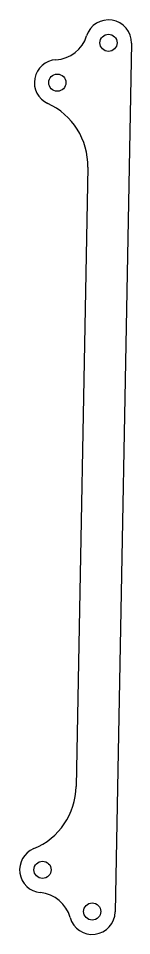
# Model space of a CAD drawing. Extents: x -79 to -59, y -78 to 82.
import ezdxf

# ---------------------------------------------------------------- set-up
doc = ezdxf.new("R2010")
doc.units = 0
doc.layers.get('0').update_dxf_attribs({"linetype": 'continuous'})

# ---------------------------------------------------------------- blocks, each defined once
blk = doc.blocks.new('SHAPE2DVIEW002')
at = {"color": 0}
for p, q in [((-59.51, 77.84), (-62.35, -73.85)), ((-67.12, 56.19), (-69.14, -51.94))]:
    blk.add_line(p, q, dxfattribs=at)
for centre in [(-63.51, 77.91), (-72.44, 70.96), (-75.01, -66.49), (-66.35, -73.77)]:
    blk.add_circle(centre, 1.5, dxfattribs=at)
for centre, radius, start, end in [((-63.51, 77.91), 4, -1.0711, 162.3788), ((-73.04, 80.94), 6, -86.521, -17.6212), ((-72.44, 70.96), 4, 93.479, -114.679), ((-79.12, 56.42), 12, -1.0711, 65.321), ((-81.14, -51.71), 12, -67.4632, -1.0711), ((-75.01, -66.49), 4, 112.5368, -95.6212), ((-75.98, -76.44), 6, 15.479, 84.3788), ((-66.35, -73.77), 4, -164.521, -1.0711)]:
    blk.add_arc(centre, radius, start, end, dxfattribs=at)

msp = doc.modelspace()

# ---------------------------------------------------------------- block references
at = {"color": 0}
msp.add_blockref('SHAPE2DVIEW002', (0, 0), dxfattribs=at)

doc.saveas('drawing.dxf')
